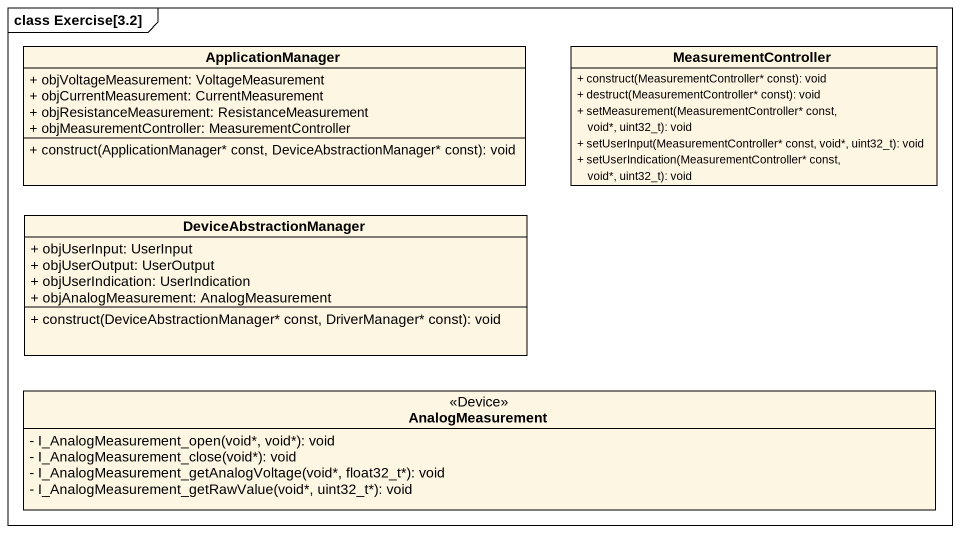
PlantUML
@startuml
mainframe class Exercise[3.2]
hide circle
hide empty members
skinparam classAttributeIconSize 0
class ApplicationManager {
  + objVoltageMeasurement: VoltageMeasurement
  + objCurrentMeasurement: CurrentMeasurement
  + objResistanceMeasurement: ResistanceMeasurement
  + objMeasurementController: MeasurementController
  + construct(ApplicationManager* const, DeviceAbstractionManager* const): void
}
class MeasurementController {
  + construct(MeasurementController* const): void
  + destruct(MeasurementController* const): void
  + setMeasurement(MeasurementController* const, void*, uint32_t): void
  + setUserInput(MeasurementController* const, void*, uint32_t): void
  + setUserIndication(MeasurementController* const, void*, uint32_t): void
}
class DeviceAbstractionManager {
  + objUserInput: UserInput
  + objUserOutput: UserOutput
  + objUserIndication: UserIndication
  + objAnalogMeasurement: AnalogMeasurement
  + construct(DeviceAbstractionManager* const, DriverManager* const): void
}
class AnalogMeasurement <<Device>> {
  - I_AnalogMeasurement_open(void*, void*): void
  - I_AnalogMeasurement_close(void*): void
  - I_AnalogMeasurement_getAnalogVoltage(void*, float32_t*): void
  - I_AnalogMeasurement_getRawValue(void*, uint32_t*): void
}
@enduml
